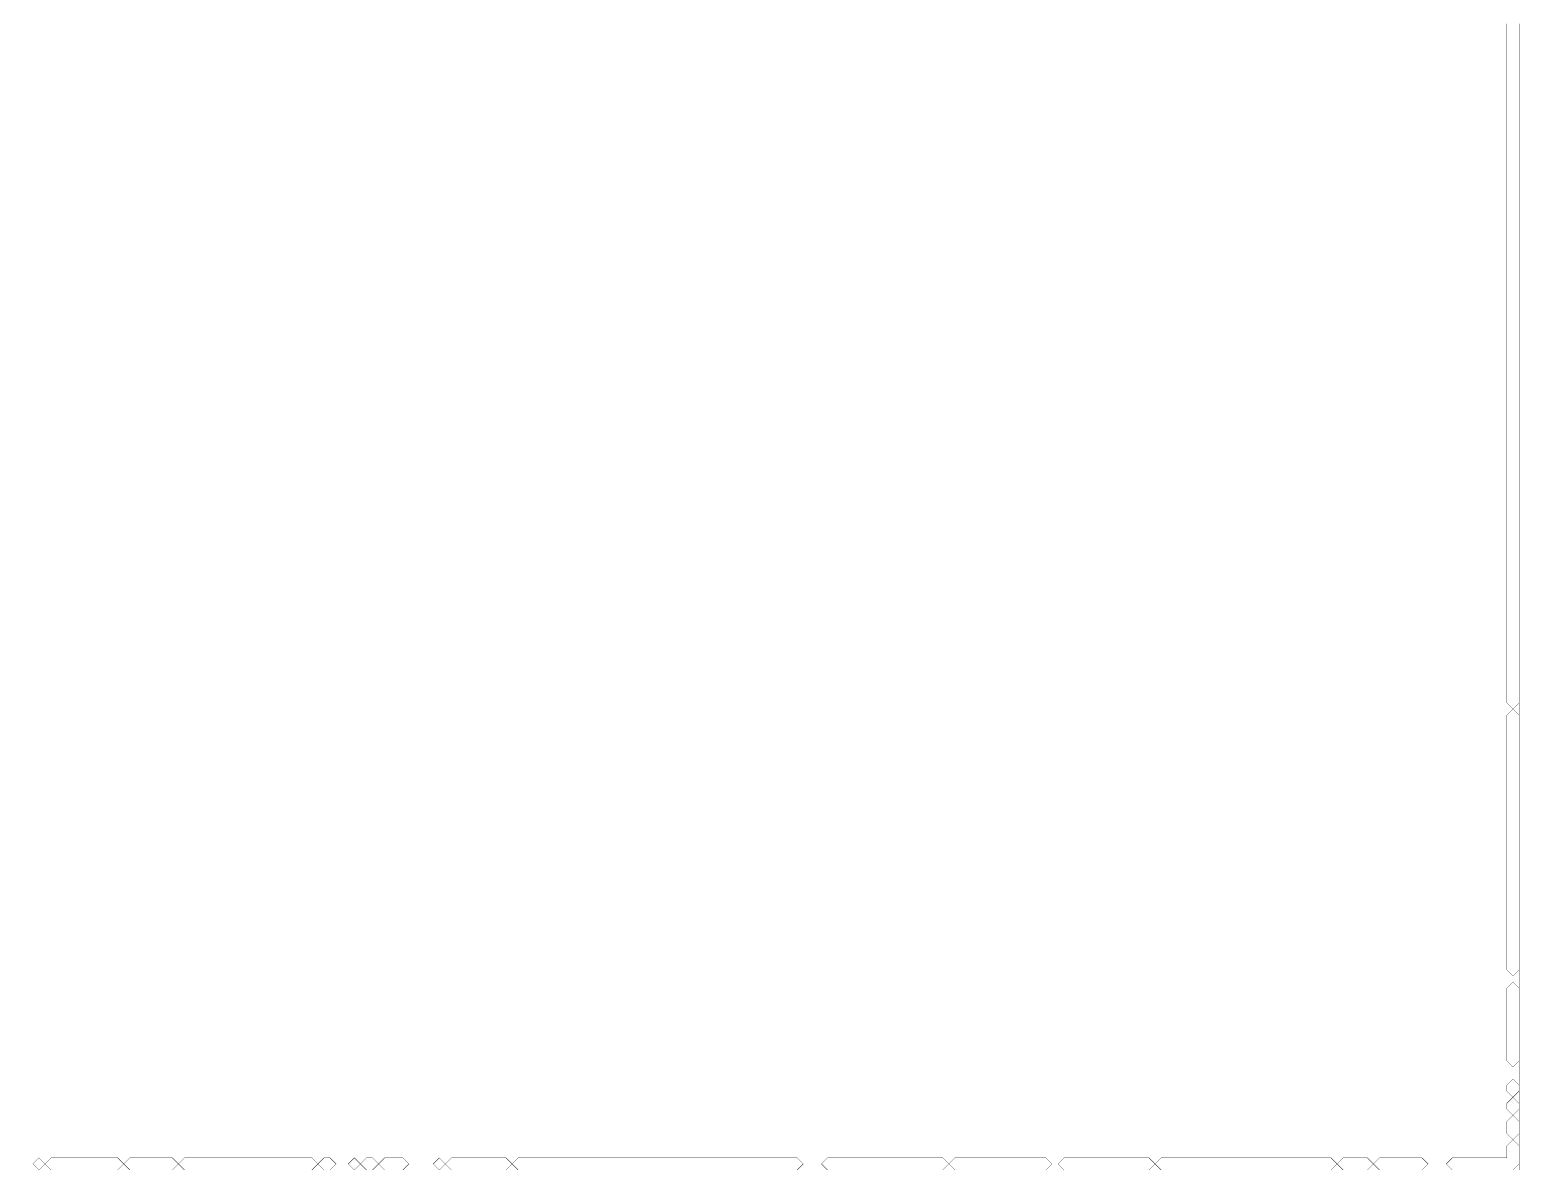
# Model space of a CAD drawing. Header units: metres. Extents: x 0 to 5031, y -5031 to 0.
# Drawn here: x 2614 to 5030, y -5031 to -3180 of the extents above; entities that cross this region are included whole.
import ezdxf

# ---------------------------------------------------------------- set-up
doc = ezdxf.new("R2010")
doc.units = ezdxf.units.M
doc.layers.add('substrate', color=5, linetype='Continuous')

msp = doc.modelspace()

# ---------------------------------------------------------------- linework, layer by layer
at = {"layer": 'substrate', "const_width": 0.5}
for points in [[(2608.59375, -5030.15625), (2618.4375, -5030.15625), (2628.28125, -5030.15625), (2638.125, -5030.15625), (2647.96875, -5030.15625), (2657.8125, -5030.15625), (2667.65625, -5030.15625), (2677.5, -5030.15625), (2687.34375, -5030.15625), (2697.1875, -5030.15625), (2707.03125, -5030.15625), (2716.875, -5030.15625), (2726.71875, -5030.15625), (2736.5625, -5030.15625), (2746.40625, -5030.15625), (2756.25, -5030.15625), (2766.09375, -5030.15625), (2775.9375, -5030.15625), (2785.78125, -5030.15625), (2795.625, -5030.15625), (2805.46875, -5030.15625), (2815.3125, -5030.15625), (2825.15625, -5030.15625), (2835, -5030.15625), (2844.84375, -5030.15625), (2854.6875, -5030.15625), (2864.53125, -5030.15625), (2874.375, -5030.15625), (2884.21875, -5030.15625), (2894.0625, -5030.15625), (2903.90625, -5030.15625), (2913.75, -5030.15625), (2923.59375, -5030.15625), (2933.4375, -5030.15625), (2943.28125, -5030.15625), (2953.125, -5030.15625), (2962.96875, -5030.15625), (2972.8125, -5030.15625), (2982.65625, -5030.15625), (2992.5, -5030.15625), (3002.34375, -5030.15625), (3012.1875, -5030.15625), (3022.03125, -5030.15625), (3031.875, -5030.15625), (3041.71875, -5030.15625), (3051.5625, -5030.15625), (3061.40625, -5030.15625), (3071.25, -5030.15625), (3081.09375, -5030.15625), (3090.9375, -5030.15625), (3100.78125, -5030.15625), (3110.625, -5030.15625), (3120.46875, -5030.15625), (3130.3125, -5030.15625), (3140.15625, -5030.15625), (3150, -5030.15625), (3159.84375, -5030.15625), (3169.6875, -5030.15625), (3179.53125, -5030.15625), (3189.375, -5030.15625), (3199.21875, -5030.15625), (3209.0625, -5030.15625), (3218.90625, -5030.15625), (3228.75, -5030.15625), (3238.59375, -5030.15625), (3248.4375, -5030.15625), (3258.28125, -5030.15625), (3268.125, -5030.15625), (3277.96875, -5030.15625), (3287.8125, -5030.15625), (3297.65625, -5030.15625), (3307.5, -5030.15625), (3317.34375, -5030.15625), (3327.1875, -5030.15625), (3337.03125, -5030.15625), (3346.875, -5030.15625), (3356.71875, -5030.15625), (3366.5625, -5030.15625), (3376.40625, -5030.15625), (3386.25, -5030.15625), (3396.09375, -5030.15625), (3405.9375, -5030.15625), (3415.78125, -5030.15625), (3425.625, -5030.15625), (3435.46875, -5030.15625), (3445.3125, -5030.15625), (3455.15625, -5030.15625), (3465, -5030.15625), (3474.84375, -5030.15625), (3484.6875, -5030.15625), (3494.53125, -5030.15625), (3504.375, -5030.15625), (3514.21875, -5030.15625), (3524.0625, -5030.15625), (3533.90625, -5030.15625), (3543.75, -5030.15625), (3553.59375, -5030.15625), (3563.4375, -5030.15625), (3573.28125, -5030.15625), (3583.125, -5030.15625), (3592.96875, -5030.15625), (3602.8125, -5030.15625), (3612.65625, -5030.15625), (3622.5, -5030.15625), (3632.34375, -5030.15625), (3642.1875, -5030.15625), (3652.03125, -5030.15625), (3661.875, -5030.15625), (3671.71875, -5030.15625), (3681.5625, -5030.15625), (3691.40625, -5030.15625), (3701.25, -5030.15625), (3711.09375, -5030.15625), (3720.9375, -5030.15625), (3730.78125, -5030.15625), (3740.625, -5030.15625), (3750.46875, -5030.15625), (3760.3125, -5030.15625), (3770.15625, -5030.15625), (3780, -5030.15625), (3789.84375, -5030.15625), (3799.6875, -5030.15625), (3809.53125, -5030.15625), (3819.375, -5030.15625), (3829.21875, -5030.15625), (3839.0625, -5030.15625), (3848.90625, -5030.15625), (3858.75, -5030.15625), (3868.59375, -5030.15625), (3878.4375, -5030.15625), (3888.28125, -5030.15625), (3898.125, -5030.15625), (3907.96875, -5030.15625), (3917.8125, -5030.15625), (3927.65625, -5030.15625), (3937.5, -5030.15625), (3947.34375, -5030.15625), (3957.1875, -5030.15625), (3967.03125, -5030.15625), (3976.875, -5030.15625), (3986.71875, -5030.15625), (3996.5625, -5030.15625), (4006.40625, -5030.15625), (4016.25, -5030.15625), (4026.09375, -5030.15625), (4035.9375, -5030.15625), (4045.78125, -5030.15625), (4055.625, -5030.15625), (4065.46875, -5030.15625), (4075.3125, -5030.15625), (4085.15625, -5030.15625), (4095, -5030.15625), (4104.84375, -5030.15625), (4114.6875, -5030.15625), (4124.53125, -5030.15625), (4134.375, -5030.15625), (4144.21875, -5030.15625), (4154.0625, -5030.15625), (4163.90625, -5030.15625), (4173.75, -5030.15625), (4183.59375, -5030.15625), (4193.4375, -5030.15625), (4203.28125, -5030.15625), (4213.125, -5030.15625), (4222.96875, -5030.15625), (4232.8125, -5030.15625), (4242.65625, -5030.15625), (4252.5, -5030.15625), (4262.34375, -5030.15625), (4272.1875, -5030.15625), (4282.03125, -5030.15625), (4291.875, -5030.15625), (4301.71875, -5030.15625), (4311.5625, -5030.15625), (4321.40625, -5030.15625), (4331.25, -5030.15625), (4341.09375, -5030.15625), (4350.9375, -5030.15625), (4360.78125, -5030.15625), (4370.625, -5030.15625), (4380.46875, -5030.15625), (4390.3125, -5030.15625), (4400.15625, -5030.15625), (4410, -5030.15625), (4419.84375, -5030.15625), (4429.6875, -5030.15625), (4439.53125, -5030.15625), (4449.375, -5030.15625), (4459.21875, -5030.15625), (4469.0625, -5030.15625), (4478.90625, -5030.15625), (4488.75, -5030.15625), (4498.59375, -5030.15625), (4508.4375, -5030.15625), (4518.28125, -5030.15625), (4528.125, -5030.15625), (4537.96875, -5030.15625), (4547.8125, -5030.15625), (4557.65625, -5030.15625), (4567.5, -5030.15625), (4577.34375, -5030.15625), (4587.1875, -5030.15625), (4597.03125, -5030.15625), (4606.875, -5030.15625), (4616.71875, -5030.15625), (4626.5625, -5030.15625), (4636.40625, -5030.15625), (4646.25, -5030.15625), (4656.09375, -5030.15625), (4665.9375, -5030.15625), (4675.78125, -5030.15625), (4685.625, -5030.15625), (4695.46875, -5030.15625), (4705.3125, -5030.15625), (4715.15625, -5030.15625), (4725, -5030.15625), (4734.84375, -5030.15625), (4744.6875, -5030.15625), (4754.53125, -5030.15625), (4764.375, -5030.15625), (4774.21875, -5030.15625), (4784.0625, -5030.15625), (4793.90625, -5030.15625), (4803.75, -5030.15625), (4813.59375, -5030.15625), (4823.4375, -5030.15625), (4833.28125, -5030.15625), (4843.125, -5030.15625), (4852.96875, -5030.15625), (4862.8125, -5030.15625), (4872.65625, -5030.15625), (4882.5, -5030.15625), (4892.34375, -5030.15625), (4902.1875, -5030.15625), (4912.03125, -5030.15625), (4921.875, -5030.15625), (4931.71875, -5030.15625), (4941.5625, -5030.15625), (4951.40625, -5030.15625), (4961.25, -5030.15625), (4971.09375, -5030.15625), (4980.9375, -5030.15625), (4990.78125, -5030.15625), (5000.625, -5030.15625), (5010.46875, -5030.15625), (5020.3125, -5030.15625), (5030.15625, -5030.15625), (5030.15625, -5020.3125), (5030.15625, -5010.46875), (5030.15625, -5000.625), (5030.15625, -4990.78125), (5030.15625, -4980.9375), (5030.15625, -4971.09375), (5030.15625, -4961.25), (5030.15625, -4951.40625), (5030.15625, -4941.5625), (5030.15625, -4931.71875), (5030.15625, -4921.875), (5030.15625, -4912.03125), (5030.15625, -4902.1875), (5030.15625, -4892.34375), (5030.15625, -4882.5), (5030.15625, -4872.65625), (5030.15625, -4862.8125), (5030.15625, -4852.96875), (5030.15625, -4843.125), (5030.15625, -4833.28125), (5030.15625, -4823.4375), (5030.15625, -4813.59375), (5030.15625, -4803.75), (5030.15625, -4793.90625), (5030.15625, -4784.0625), (5030.15625, -4774.21875), (5030.15625, -4764.375), (5030.15625, -4754.53125), (5030.15625, -4744.6875), (5030.15625, -4734.84375), (5030.15625, -4725), (5030.15625, -4715.15625), (5030.15625, -4705.3125), (5030.15625, -4695.46875), (5030.15625, -4685.625), (5030.15625, -4675.78125), (5030.15625, -4665.9375), (5030.15625, -4656.09375), (5030.15625, -4646.25), (5030.15625, -4636.40625), (5030.15625, -4626.5625), (5030.15625, -4616.71875), (5030.15625, -4606.875), (5030.15625, -4597.03125), (5030.15625, -4587.1875), (5030.15625, -4577.34375), (5030.15625, -4567.5), (5030.15625, -4557.65625), (5030.15625, -4547.8125), (5030.15625, -4537.96875), (5030.15625, -4528.125), (5030.15625, -4518.28125), (5030.15625, -4508.4375), (5030.15625, -4498.59375), (5030.15625, -4488.75), (5030.15625, -4478.90625), (5030.15625, -4469.0625), (5030.15625, -4459.21875), (5030.15625, -4449.375), (5030.15625, -4439.53125), (5030.15625, -4429.6875), (5030.15625, -4419.84375), (5030.15625, -4410), (5030.15625, -4400.15625), (5030.15625, -4390.3125), (5030.15625, -4380.46875), (5030.15625, -4370.625), (5030.15625, -4360.78125), (5030.15625, -4350.9375), (5030.15625, -4341.09375), (5030.15625, -4331.25), (5030.15625, -4321.40625), (5030.15625, -4311.5625), (5030.15625, -4301.71875), (5030.15625, -4291.875), (5030.15625, -4282.03125), (5030.15625, -4272.1875), (5030.15625, -4262.34375), (5030.15625, -4252.5), (5030.15625, -4242.65625), (5030.15625, -4232.8125), (5030.15625, -4222.96875), (5030.15625, -4213.125), (5030.15625, -4203.28125), (5030.15625, -4193.4375), (5030.15625, -4183.59375), (5030.15625, -4173.75), (5030.15625, -4163.90625), (5030.15625, -4154.0625), (5030.15625, -4144.21875), (5030.15625, -4134.375), (5030.15625, -4124.53125), (5030.15625, -4114.6875), (5030.15625, -4104.84375), (5030.15625, -4095), (5030.15625, -4085.15625), (5030.15625, -4075.3125), (5030.15625, -4065.46875), (5030.15625, -4055.625), (5030.15625, -4045.78125), (5030.15625, -4035.9375), (5030.15625, -4026.09375), (5030.15625, -4016.25), (5030.15625, -4006.40625), (5030.15625, -3996.5625), (5030.15625, -3986.71875), (5030.15625, -3976.875), (5030.15625, -3967.03125), (5030.15625, -3957.1875), (5030.15625, -3947.34375), (5030.15625, -3937.5), (5030.15625, -3927.65625), (5030.15625, -3917.8125), (5030.15625, -3907.96875), (5030.15625, -3898.125), (5030.15625, -3888.28125), (5030.15625, -3878.4375), (5030.15625, -3868.59375), (5030.15625, -3858.75), (5030.15625, -3848.90625), (5030.15625, -3839.0625), (5030.15625, -3829.21875), (5030.15625, -3819.375), (5030.15625, -3809.53125), (5030.15625, -3799.6875), (5030.15625, -3789.84375), (5030.15625, -3780), (5030.15625, -3770.15625), (5030.15625, -3760.3125), (5030.15625, -3750.46875), (5030.15625, -3740.625), (5030.15625, -3730.78125), (5030.15625, -3720.9375), (5030.15625, -3711.09375), (5030.15625, -3701.25), (5030.15625, -3691.40625), (5030.15625, -3681.5625), (5030.15625, -3671.71875), (5030.15625, -3661.875), (5030.15625, -3652.03125), (5030.15625, -3642.1875), (5030.15625, -3632.34375), (5030.15625, -3622.5), (5030.15625, -3612.65625), (5030.15625, -3602.8125), (5030.15625, -3592.96875), (5030.15625, -3583.125), (5030.15625, -3573.28125), (5030.15625, -3563.4375), (5030.15625, -3553.59375), (5030.15625, -3543.75), (5030.15625, -3533.90625), (5030.15625, -3524.0625), (5030.15625, -3514.21875), (5030.15625, -3504.375), (5030.15625, -3494.53125), (5030.15625, -3484.6875), (5030.15625, -3474.84375), (5030.15625, -3465), (5030.15625, -3455.15625), (5030.15625, -3445.3125), (5030.15625, -3435.46875), (5030.15625, -3425.625), (5030.15625, -3415.78125), (5030.15625, -3405.9375), (5030.15625, -3396.09375), (5030.15625, -3386.25), (5030.15625, -3376.40625), (5030.15625, -3366.5625), (5030.15625, -3356.71875), (5030.15625, -3346.875), (5030.15625, -3337.03125), (5030.15625, -3327.1875), (5030.15625, -3317.34375), (5030.15625, -3307.5), (5030.15625, -3297.65625), (5030.15625, -3287.8125), (5030.15625, -3277.96875), (5030.15625, -3268.125), (5030.15625, -3258.28125), (5030.15625, -3248.4375), (5030.15625, -3238.59375), (5030.15625, -3228.75), (5030.15625, -3218.90625), (5030.15625, -3209.0625), (5030.15625, -3199.21875), (5030.15625, -3189.375), (5030.15625, -3179.53125), (5030.15625, -3169.6875)], [(5030.15625, -3169.6875), (5030.15625, -3179.53125), (5030.15625, -3189.375), (5030.15625, -3199.21875), (5030.15625, -3209.0625), (5030.15625, -3218.90625), (5030.15625, -3228.75), (5030.15625, -3238.59375), (5030.15625, -3248.4375), (5030.15625, -3258.28125), (5030.15625, -3268.125), (5030.15625, -3277.96875), (5030.15625, -3287.8125), (5030.15625, -3297.65625), (5030.15625, -3307.5), (5030.15625, -3317.34375), (5030.15625, -3327.1875), (5030.15625, -3337.03125), (5030.15625, -3346.875), (5030.15625, -3356.71875), (5030.15625, -3366.5625), (5030.15625, -3376.40625), (5030.15625, -3386.25), (5030.15625, -3396.09375), (5030.15625, -3405.9375), (5030.15625, -3415.78125), (5030.15625, -3425.625), (5030.15625, -3435.46875), (5030.15625, -3445.3125), (5030.15625, -3455.15625), (5030.15625, -3465), (5030.15625, -3474.84375), (5030.15625, -3484.6875), (5030.15625, -3494.53125), (5030.15625, -3504.375), (5030.15625, -3514.21875), (5030.15625, -3524.0625), (5030.15625, -3533.90625), (5030.15625, -3543.75), (5030.15625, -3553.59375), (5030.15625, -3563.4375), (5030.15625, -3573.28125), (5030.15625, -3583.125), (5030.15625, -3592.96875), (5030.15625, -3602.8125), (5030.15625, -3612.65625), (5030.15625, -3622.5), (5030.15625, -3632.34375), (5030.15625, -3642.1875), (5030.15625, -3652.03125), (5030.15625, -3661.875), (5030.15625, -3671.71875), (5030.15625, -3681.5625), (5030.15625, -3691.40625), (5030.15625, -3701.25), (5030.15625, -3711.09375), (5030.15625, -3720.9375), (5030.15625, -3730.78125), (5030.15625, -3740.625), (5030.15625, -3750.46875), (5030.15625, -3760.3125), (5030.15625, -3770.15625), (5030.15625, -3780), (5030.15625, -3789.84375), (5030.15625, -3799.6875), (5030.15625, -3809.53125), (5030.15625, -3819.375), (5030.15625, -3829.21875), (5030.15625, -3839.0625), (5030.15625, -3848.90625), (5030.15625, -3858.75), (5030.15625, -3868.59375), (5030.15625, -3878.4375), (5030.15625, -3888.28125), (5030.15625, -3898.125), (5030.15625, -3907.96875), (5030.15625, -3917.8125), (5030.15625, -3927.65625), (5030.15625, -3937.5), (5030.15625, -3947.34375), (5030.15625, -3957.1875), (5030.15625, -3967.03125), (5030.15625, -3976.875), (5030.15625, -3986.71875), (5030.15625, -3996.5625), (5030.15625, -4006.40625), (5030.15625, -4016.25), (5030.15625, -4026.09375), (5030.15625, -4035.9375), (5030.15625, -4045.78125), (5030.15625, -4055.625), (5030.15625, -4065.46875), (5030.15625, -4075.3125), (5030.15625, -4085.15625), (5030.15625, -4095), (5030.15625, -4104.84375), (5030.15625, -4114.6875), (5030.15625, -4124.53125), (5030.15625, -4134.375), (5030.15625, -4144.21875), (5030.15625, -4154.0625), (5030.15625, -4163.90625), (5030.15625, -4173.75), (5030.15625, -4183.59375), (5030.15625, -4193.4375), (5030.15625, -4203.28125), (5030.15625, -4213.125), (5030.15625, -4222.96875), (5030.15625, -4232.8125), (5030.15625, -4242.65625), (5030.15625, -4252.5), (5030.15625, -4262.34375), (5030.15625, -4272.1875), (5020.3125, -4282.03125), (5010.46875, -4272.1875), (5010.46875, -4262.34375), (5010.46875, -4252.5), (5010.46875, -4242.65625), (5010.46875, -4232.8125), (5010.46875, -4222.96875), (5010.46875, -4213.125), (5010.46875, -4203.28125), (5010.46875, -4193.4375), (5010.46875, -4183.59375), (5010.46875, -4173.75), (5010.46875, -4163.90625), (5010.46875, -4154.0625), (5010.46875, -4144.21875), (5010.46875, -4134.375), (5010.46875, -4124.53125), (5010.46875, -4114.6875), (5010.46875, -4104.84375), (5010.46875, -4095), (5010.46875, -4085.15625), (5010.46875, -4075.3125), (5010.46875, -4065.46875), (5010.46875, -4055.625), (5010.46875, -4045.78125), (5010.46875, -4035.9375), (5010.46875, -4026.09375), (5010.46875, -4016.25), (5010.46875, -4006.40625), (5010.46875, -3996.5625), (5010.46875, -3986.71875), (5010.46875, -3976.875), (5010.46875, -3967.03125), (5010.46875, -3957.1875), (5010.46875, -3947.34375), (5010.46875, -3937.5), (5010.46875, -3927.65625), (5010.46875, -3917.8125), (5010.46875, -3907.96875), (5010.46875, -3898.125), (5010.46875, -3888.28125), (5010.46875, -3878.4375), (5010.46875, -3868.59375), (5010.46875, -3858.75), (5010.46875, -3848.90625), (5010.46875, -3839.0625), (5010.46875, -3829.21875), (5010.46875, -3819.375), (5010.46875, -3809.53125), (5010.46875, -3799.6875), (5010.46875, -3789.84375), (5010.46875, -3780), (5010.46875, -3770.15625), (5010.46875, -3760.3125), (5010.46875, -3750.46875), (5010.46875, -3740.625), (5010.46875, -3730.78125), (5010.46875, -3720.9375), (5010.46875, -3711.09375), (5010.46875, -3701.25), (5010.46875, -3691.40625), (5010.46875, -3681.5625), (5010.46875, -3671.71875), (5010.46875, -3661.875), (5010.46875, -3652.03125), (5010.46875, -3642.1875), (5010.46875, -3632.34375), (5010.46875, -3622.5), (5010.46875, -3612.65625), (5010.46875, -3602.8125), (5010.46875, -3592.96875), (5010.46875, -3583.125), (5010.46875, -3573.28125), (5010.46875, -3563.4375), (5010.46875, -3553.59375), (5010.46875, -3543.75), (5010.46875, -3533.90625), (5010.46875, -3524.0625), (5010.46875, -3514.21875), (5010.46875, -3504.375), (5010.46875, -3494.53125), (5010.46875, -3484.6875), (5010.46875, -3474.84375), (5010.46875, -3465), (5010.46875, -3455.15625), (5010.46875, -3445.3125), (5010.46875, -3435.46875), (5010.46875, -3425.625), (5010.46875, -3415.78125), (5010.46875, -3405.9375), (5010.46875, -3396.09375), (5010.46875, -3386.25), (5010.46875, -3376.40625), (5010.46875, -3366.5625), (5010.46875, -3356.71875), (5010.46875, -3346.875), (5010.46875, -3337.03125), (5010.46875, -3327.1875), (5010.46875, -3317.34375), (5010.46875, -3307.5), (5010.46875, -3297.65625), (5010.46875, -3287.8125), (5010.46875, -3277.96875), (5010.46875, -3268.125), (5010.46875, -3258.28125), (5010.46875, -3248.4375), (5010.46875, -3238.59375), (5010.46875, -3228.75), (5010.46875, -3218.90625), (5010.46875, -3209.0625), (5010.46875, -3199.21875), (5010.46875, -3189.375), (5010.46875, -3179.53125), (5010.46875, -3169.6875)]]:
    msp.add_lwpolyline(points, dxfattribs=at)
for points in [[(5010.46875, -4291.875), (5020.3125, -4282.03125), (5030.15625, -4291.875), (5030.15625, -4301.71875), (5030.15625, -4311.5625), (5030.15625, -4321.40625), (5030.15625, -4331.25), (5030.15625, -4341.09375), (5030.15625, -4350.9375), (5030.15625, -4360.78125), (5030.15625, -4370.625), (5030.15625, -4380.46875), (5030.15625, -4390.3125), (5030.15625, -4400.15625), (5030.15625, -4410), (5030.15625, -4419.84375), (5030.15625, -4429.6875), (5030.15625, -4439.53125), (5030.15625, -4449.375), (5030.15625, -4459.21875), (5030.15625, -4469.0625), (5030.15625, -4478.90625), (5030.15625, -4488.75), (5030.15625, -4498.59375), (5030.15625, -4508.4375), (5030.15625, -4518.28125), (5030.15625, -4528.125), (5030.15625, -4537.96875), (5030.15625, -4547.8125), (5030.15625, -4557.65625), (5030.15625, -4567.5), (5030.15625, -4577.34375), (5030.15625, -4587.1875), (5030.15625, -4597.03125), (5030.15625, -4606.875), (5030.15625, -4616.71875), (5030.15625, -4626.5625), (5030.15625, -4636.40625), (5030.15625, -4646.25), (5030.15625, -4656.09375), (5030.15625, -4665.9375), (5030.15625, -4675.78125), (5030.15625, -4685.625), (5030.15625, -4695.46875), (5030.15625, -4705.3125), (5020.3125, -4715.15625), (5010.46875, -4705.3125), (5010.46875, -4695.46875), (5010.46875, -4685.625), (5010.46875, -4675.78125), (5010.46875, -4665.9375), (5010.46875, -4656.09375), (5010.46875, -4646.25), (5010.46875, -4636.40625), (5010.46875, -4626.5625), (5010.46875, -4616.71875), (5010.46875, -4606.875), (5010.46875, -4597.03125), (5010.46875, -4587.1875), (5010.46875, -4577.34375), (5010.46875, -4567.5), (5010.46875, -4557.65625), (5010.46875, -4547.8125), (5010.46875, -4537.96875), (5010.46875, -4528.125), (5010.46875, -4518.28125), (5010.46875, -4508.4375), (5010.46875, -4498.59375), (5010.46875, -4488.75), (5010.46875, -4478.90625), (5010.46875, -4469.0625), (5010.46875, -4459.21875), (5010.46875, -4449.375), (5010.46875, -4439.53125), (5010.46875, -4429.6875), (5010.46875, -4419.84375), (5010.46875, -4410), (5010.46875, -4400.15625), (5010.46875, -4390.3125), (5010.46875, -4380.46875), (5010.46875, -4370.625), (5010.46875, -4360.78125), (5010.46875, -4350.9375), (5010.46875, -4341.09375), (5010.46875, -4331.25), (5010.46875, -4321.40625), (5010.46875, -4311.5625), (5010.46875, -4301.71875)], [(5010.46875, -4734.84375), (5020.3125, -4725), (5030.15625, -4734.84375), (5030.15625, -4744.6875), (5030.15625, -4754.53125), (5030.15625, -4764.375), (5030.15625, -4774.21875), (5030.15625, -4784.0625), (5030.15625, -4793.90625), (5030.15625, -4803.75), (5030.15625, -4813.59375), (5030.15625, -4823.4375), (5030.15625, -4833.28125), (5030.15625, -4843.125), (5030.15625, -4852.96875), (5020.3125, -4862.8125), (5010.46875, -4852.96875), (5010.46875, -4843.125), (5010.46875, -4833.28125), (5010.46875, -4823.4375), (5010.46875, -4813.59375), (5010.46875, -4803.75), (5010.46875, -4793.90625), (5010.46875, -4784.0625), (5010.46875, -4774.21875), (5010.46875, -4764.375), (5010.46875, -4754.53125), (5010.46875, -4744.6875)], [(5010.46875, -4892.34375), (5020.3125, -4882.5), (5030.15625, -4892.34375), (5030.15625, -4902.1875), (5020.3125, -4912.03125), (5010.46875, -4902.1875)], [(5010.46875, -4921.875), (5020.3125, -4912.03125), (5030.15625, -4921.875), (5030.15625, -4931.71875), (5020.3125, -4941.5625), (5010.46875, -4931.71875)], [(5010.46875, -4951.40625), (5020.3125, -4941.5625), (5030.15625, -4951.40625), (5030.15625, -4961.25), (5030.15625, -4971.09375), (5020.3125, -4980.9375), (5010.46875, -4971.09375), (5010.46875, -4961.25)], [(5010.46875, -4990.78125), (5020.3125, -4980.9375), (5030.15625, -4990.78125), (5030.15625, -5000.625), (5030.15625, -5010.46875), (5030.15625, -5020.3125), (5020.3125, -5030.15625), (5010.46875, -5030.15625), (5000.625, -5030.15625), (4990.78125, -5030.15625), (4980.9375, -5030.15625), (4971.09375, -5030.15625), (4961.25, -5030.15625), (4951.40625, -5030.15625), (4941.5625, -5030.15625), (4931.71875, -5030.15625), (4921.875, -5030.15625), (4912.03125, -5020.3125), (4921.875, -5010.46875), (4931.71875, -5010.46875), (4941.5625, -5010.46875), (4951.40625, -5010.46875), (4961.25, -5010.46875), (4971.09375, -5010.46875), (4980.9375, -5010.46875), (4990.78125, -5010.46875), (5000.625, -5010.46875), (5010.46875, -5010.46875), (5010.46875, -5000.625)], [(2618.4375, -5020.3125), (2628.28125, -5010.46875), (2638.125, -5020.3125), (2628.28125, -5030.15625)], [(2638.125, -5020.3125), (2647.96875, -5010.46875), (2657.8125, -5010.46875), (2667.65625, -5010.46875), (2677.5, -5010.46875), (2687.34375, -5010.46875), (2697.1875, -5010.46875), (2707.03125, -5010.46875), (2716.875, -5010.46875), (2726.71875, -5010.46875), (2736.5625, -5010.46875), (2746.40625, -5010.46875), (2756.25, -5010.46875), (2766.09375, -5020.3125), (2756.25, -5030.15625), (2746.40625, -5030.15625), (2736.5625, -5030.15625), (2726.71875, -5030.15625), (2716.875, -5030.15625), (2707.03125, -5030.15625), (2697.1875, -5030.15625), (2687.34375, -5030.15625), (2677.5, -5030.15625), (2667.65625, -5030.15625), (2657.8125, -5030.15625), (2647.96875, -5030.15625)], [(2766.09375, -5020.3125), (2775.9375, -5010.46875), (2785.78125, -5010.46875), (2795.625, -5010.46875), (2805.46875, -5010.46875), (2815.3125, -5010.46875), (2825.15625, -5010.46875), (2835, -5010.46875), (2844.84375, -5010.46875), (2854.6875, -5020.3125), (2844.84375, -5030.15625), (2835, -5030.15625), (2825.15625, -5030.15625), (2815.3125, -5030.15625), (2805.46875, -5030.15625), (2795.625, -5030.15625), (2785.78125, -5030.15625), (2775.9375, -5030.15625)], [(2854.6875, -5020.3125), (2864.53125, -5010.46875), (2874.375, -5010.46875), (2884.21875, -5010.46875), (2894.0625, -5010.46875), (2903.90625, -5010.46875), (2913.75, -5010.46875), (2923.59375, -5010.46875), (2933.4375, -5010.46875), (2943.28125, -5010.46875), (2953.125, -5010.46875), (2962.96875, -5010.46875), (2972.8125, -5010.46875), (2982.65625, -5010.46875), (2992.5, -5010.46875), (3002.34375, -5010.46875), (3012.1875, -5010.46875), (3022.03125, -5010.46875), (3031.875, -5010.46875), (3041.71875, -5010.46875), (3051.5625, -5010.46875), (3061.40625, -5010.46875), (3071.25, -5010.46875), (3081.09375, -5020.3125), (3071.25, -5030.15625), (3061.40625, -5030.15625), (3051.5625, -5030.15625), (3041.71875, -5030.15625), (3031.875, -5030.15625), (3022.03125, -5030.15625), (3012.1875, -5030.15625), (3002.34375, -5030.15625), (2992.5, -5030.15625), (2982.65625, -5030.15625), (2972.8125, -5030.15625), (2962.96875, -5030.15625), (2953.125, -5030.15625), (2943.28125, -5030.15625), (2933.4375, -5030.15625), (2923.59375, -5030.15625), (2913.75, -5030.15625), (2903.90625, -5030.15625), (2894.0625, -5030.15625), (2884.21875, -5030.15625), (2874.375, -5030.15625), (2864.53125, -5030.15625)], [(3081.09375, -5020.3125), (3090.9375, -5010.46875), (3100.78125, -5010.46875), (3110.625, -5020.3125), (3100.78125, -5030.15625), (3090.9375, -5030.15625)], [(3130.3125, -5020.3125), (3140.15625, -5010.46875), (3150, -5020.3125), (3140.15625, -5030.15625)], [(3150, -5020.3125), (3159.84375, -5010.46875), (3169.6875, -5010.46875), (3179.53125, -5020.3125), (3169.6875, -5030.15625), (3159.84375, -5030.15625)], [(3179.53125, -5020.3125), (3189.375, -5010.46875), (3199.21875, -5010.46875), (3209.0625, -5010.46875), (3218.90625, -5010.46875), (3228.75, -5020.3125), (3218.90625, -5030.15625), (3209.0625, -5030.15625), (3199.21875, -5030.15625), (3189.375, -5030.15625)], [(3268.125, -5020.3125), (3277.96875, -5010.46875), (3287.8125, -5020.3125), (3277.96875, -5030.15625)], [(3287.8125, -5020.3125), (3297.65625, -5010.46875), (3307.5, -5010.46875), (3317.34375, -5010.46875), (3327.1875, -5010.46875), (3337.03125, -5010.46875), (3346.875, -5010.46875), (3356.71875, -5010.46875), (3366.5625, -5010.46875), (3376.40625, -5010.46875), (3386.25, -5010.46875), (3396.09375, -5020.3125), (3386.25, -5030.15625), (3376.40625, -5030.15625), (3366.5625, -5030.15625), (3356.71875, -5030.15625), (3346.875, -5030.15625), (3337.03125, -5030.15625), (3327.1875, -5030.15625), (3317.34375, -5030.15625), (3307.5, -5030.15625), (3297.65625, -5030.15625)], [(3396.09375, -5020.3125), (3405.9375, -5010.46875), (3415.78125, -5010.46875), (3425.625, -5010.46875), (3435.46875, -5010.46875), (3445.3125, -5010.46875), (3455.15625, -5010.46875), (3465, -5010.46875), (3474.84375, -5010.46875), (3484.6875, -5010.46875), (3494.53125, -5010.46875), (3504.375, -5010.46875), (3514.21875, -5010.46875), (3524.0625, -5010.46875), (3533.90625, -5010.46875), (3543.75, -5010.46875), (3553.59375, -5010.46875), (3563.4375, -5010.46875), (3573.28125, -5010.46875), (3583.125, -5010.46875), (3592.96875, -5010.46875), (3602.8125, -5010.46875), (3612.65625, -5010.46875), (3622.5, -5010.46875), (3632.34375, -5010.46875), (3642.1875, -5010.46875), (3652.03125, -5010.46875), (3661.875, -5010.46875), (3671.71875, -5010.46875), (3681.5625, -5010.46875), (3691.40625, -5010.46875), (3701.25, -5010.46875), (3711.09375, -5010.46875), (3720.9375, -5010.46875), (3730.78125, -5010.46875), (3740.625, -5010.46875), (3750.46875, -5010.46875), (3760.3125, -5010.46875), (3770.15625, -5010.46875), (3780, -5010.46875), (3789.84375, -5010.46875), (3799.6875, -5010.46875), (3809.53125, -5010.46875), (3819.375, -5010.46875), (3829.21875, -5010.46875), (3839.0625, -5010.46875), (3848.90625, -5010.46875), (3858.75, -5010.46875), (3868.59375, -5020.3125), (3858.75, -5030.15625), (3848.90625, -5030.15625), (3839.0625, -5030.15625), (3829.21875, -5030.15625), (3819.375, -5030.15625), (3809.53125, -5030.15625), (3799.6875, -5030.15625), (3789.84375, -5030.15625), (3780, -5030.15625), (3770.15625, -5030.15625), (3760.3125, -5030.15625), (3750.46875, -5030.15625), (3740.625, -5030.15625), (3730.78125, -5030.15625), (3720.9375, -5030.15625), (3711.09375, -5030.15625), (3701.25, -5030.15625), (3691.40625, -5030.15625), (3681.5625, -5030.15625), (3671.71875, -5030.15625), (3661.875, -5030.15625), (3652.03125, -5030.15625), (3642.1875, -5030.15625), (3632.34375, -5030.15625), (3622.5, -5030.15625), (3612.65625, -5030.15625), (3602.8125, -5030.15625), (3592.96875, -5030.15625), (3583.125, -5030.15625), (3573.28125, -5030.15625), (3563.4375, -5030.15625), (3553.59375, -5030.15625), (3543.75, -5030.15625), (3533.90625, -5030.15625), (3524.0625, -5030.15625), (3514.21875, -5030.15625), (3504.375, -5030.15625), (3494.53125, -5030.15625), (3484.6875, -5030.15625), (3474.84375, -5030.15625), (3465, -5030.15625), (3455.15625, -5030.15625), (3445.3125, -5030.15625), (3435.46875, -5030.15625), (3425.625, -5030.15625), (3415.78125, -5030.15625), (3405.9375, -5030.15625)], [(3898.125, -5020.3125), (3907.96875, -5010.46875), (3917.8125, -5010.46875), (3927.65625, -5010.46875), (3937.5, -5010.46875), (3947.34375, -5010.46875), (3957.1875, -5010.46875), (3967.03125, -5010.46875), (3976.875, -5010.46875), (3986.71875, -5010.46875), (3996.5625, -5010.46875), (4006.40625, -5010.46875), (4016.25, -5010.46875), (4026.09375, -5010.46875), (4035.9375, -5010.46875), (4045.78125, -5010.46875), (4055.625, -5010.46875), (4065.46875, -5010.46875), (4075.3125, -5010.46875), (4085.15625, -5010.46875), (4095, -5010.46875), (4104.84375, -5020.3125), (4095, -5030.15625), (4085.15625, -5030.15625), (4075.3125, -5030.15625), (4065.46875, -5030.15625), (4055.625, -5030.15625), (4045.78125, -5030.15625), (4035.9375, -5030.15625), (4026.09375, -5030.15625), (4016.25, -5030.15625), (4006.40625, -5030.15625), (3996.5625, -5030.15625), (3986.71875, -5030.15625), (3976.875, -5030.15625), (3967.03125, -5030.15625), (3957.1875, -5030.15625), (3947.34375, -5030.15625), (3937.5, -5030.15625), (3927.65625, -5030.15625), (3917.8125, -5030.15625), (3907.96875, -5030.15625)], [(4104.84375, -5020.3125), (4114.6875, -5010.46875), (4124.53125, -5010.46875), (4134.375, -5010.46875), (4144.21875, -5010.46875), (4154.0625, -5010.46875), (4163.90625, -5010.46875), (4173.75, -5010.46875), (4183.59375, -5010.46875), (4193.4375, -5010.46875), (4203.28125, -5010.46875), (4213.125, -5010.46875), (4222.96875, -5010.46875), (4232.8125, -5010.46875), (4242.65625, -5010.46875), (4252.5, -5010.46875), (4262.34375, -5010.46875), (4272.1875, -5020.3125), (4262.34375, -5030.15625), (4252.5, -5030.15625), (4242.65625, -5030.15625), (4232.8125, -5030.15625), (4222.96875, -5030.15625), (4213.125, -5030.15625), (4203.28125, -5030.15625), (4193.4375, -5030.15625), (4183.59375, -5030.15625), (4173.75, -5030.15625), (4163.90625, -5030.15625), (4154.0625, -5030.15625), (4144.21875, -5030.15625), (4134.375, -5030.15625), (4124.53125, -5030.15625), (4114.6875, -5030.15625)], [(4282.03125, -5020.3125), (4291.875, -5010.46875), (4301.71875, -5010.46875), (4311.5625, -5010.46875), (4321.40625, -5010.46875), (4331.25, -5010.46875), (4341.09375, -5010.46875), (4350.9375, -5010.46875), (4360.78125, -5010.46875), (4370.625, -5010.46875), (4380.46875, -5010.46875), (4390.3125, -5010.46875), (4400.15625, -5010.46875), (4410, -5010.46875), (4419.84375, -5010.46875), (4429.6875, -5010.46875), (4439.53125, -5020.3125), (4429.6875, -5030.15625), (4419.84375, -5030.15625), (4410, -5030.15625), (4400.15625, -5030.15625), (4390.3125, -5030.15625), (4380.46875, -5030.15625), (4370.625, -5030.15625), (4360.78125, -5030.15625), (4350.9375, -5030.15625), (4341.09375, -5030.15625), (4331.25, -5030.15625), (4321.40625, -5030.15625), (4311.5625, -5030.15625), (4301.71875, -5030.15625), (4291.875, -5030.15625)], [(4439.53125, -5020.3125), (4449.375, -5010.46875), (4459.21875, -5010.46875), (4469.0625, -5010.46875), (4478.90625, -5010.46875), (4488.75, -5010.46875), (4498.59375, -5010.46875), (4508.4375, -5010.46875), (4518.28125, -5010.46875), (4528.125, -5010.46875), (4537.96875, -5010.46875), (4547.8125, -5010.46875), (4557.65625, -5010.46875), (4567.5, -5010.46875), (4577.34375, -5010.46875), (4587.1875, -5010.46875), (4597.03125, -5010.46875), (4606.875, -5010.46875), (4616.71875, -5010.46875), (4626.5625, -5010.46875), (4636.40625, -5010.46875), (4646.25, -5010.46875), (4656.09375, -5010.46875), (4665.9375, -5010.46875), (4675.78125, -5010.46875), (4685.625, -5010.46875), (4695.46875, -5010.46875), (4705.3125, -5010.46875), (4715.15625, -5010.46875), (4725, -5010.46875), (4734.84375, -5020.3125), (4725, -5030.15625), (4715.15625, -5030.15625), (4705.3125, -5030.15625), (4695.46875, -5030.15625), (4685.625, -5030.15625), (4675.78125, -5030.15625), (4665.9375, -5030.15625), (4656.09375, -5030.15625), (4646.25, -5030.15625), (4636.40625, -5030.15625), (4626.5625, -5030.15625), (4616.71875, -5030.15625), (4606.875, -5030.15625), (4597.03125, -5030.15625), (4587.1875, -5030.15625), (4577.34375, -5030.15625), (4567.5, -5030.15625), (4557.65625, -5030.15625), (4547.8125, -5030.15625), (4537.96875, -5030.15625), (4528.125, -5030.15625), (4518.28125, -5030.15625), (4508.4375, -5030.15625), (4498.59375, -5030.15625), (4488.75, -5030.15625), (4478.90625, -5030.15625), (4469.0625, -5030.15625), (4459.21875, -5030.15625), (4449.375, -5030.15625)], [(4734.84375, -5020.3125), (4744.6875, -5010.46875), (4754.53125, -5010.46875), (4764.375, -5010.46875), (4774.21875, -5010.46875), (4784.0625, -5010.46875), (4793.90625, -5020.3125), (4784.0625, -5030.15625), (4774.21875, -5030.15625), (4764.375, -5030.15625), (4754.53125, -5030.15625), (4744.6875, -5030.15625)], [(4793.90625, -5020.3125), (4803.75, -5010.46875), (4813.59375, -5010.46875), (4823.4375, -5010.46875), (4833.28125, -5010.46875), (4843.125, -5010.46875), (4852.96875, -5010.46875), (4862.8125, -5010.46875), (4872.65625, -5010.46875), (4882.5, -5020.3125), (4872.65625, -5030.15625), (4862.8125, -5030.15625), (4852.96875, -5030.15625), (4843.125, -5030.15625), (4833.28125, -5030.15625), (4823.4375, -5030.15625), (4813.59375, -5030.15625), (4803.75, -5030.15625)]]:
    msp.add_lwpolyline(points, close=True, dxfattribs=at)

doc.saveas('drawing.dxf')
